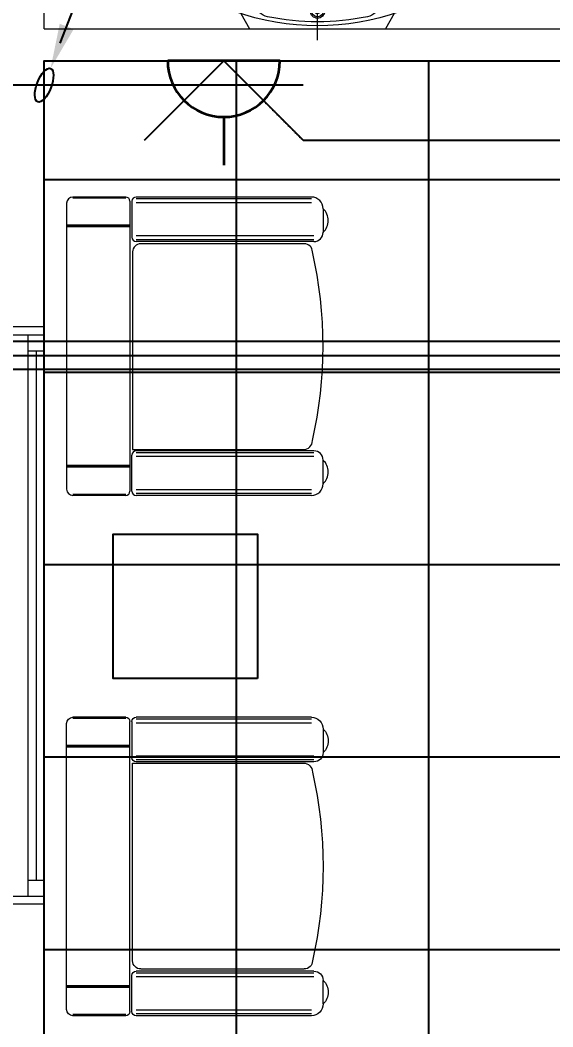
# Model space of a CAD drawing. Extents: x -12260 to 57327, y -29287 to 19916.
# Drawn here: x 8321 to 9983, y 749 to 3887 of the extents above; entities that cross this region are included whole.
import ezdxf
from ezdxf import colors
from ezdxf.entities.mleader import LeaderData, LeaderLine
from ezdxf.enums import TextEntityAlignment as Align
from ezdxf.math import Vec2, Vec3

# ---------------------------------------------------------------- set-up
doc = ezdxf.new("R2010")
doc.units = 0
doc.header["$LTSCALE"] = 0.25
doc.linetypes.add('DASHDOT', pattern=[25.4, 12.7, -6.35, 0, -6.35])
doc.linetypes.add('HIDDEN', pattern=[9.525, 6.35, -3.175])
for name, color, linetype, lineweight in [('01-First Floor-FUR$0$Aluminum', 251, 'Continuous', 5), ('01-First Floor-FUR$0$LOADING', 253, 'Continuous', 5), ('01-First Floor-FUR$0$SANIT', 250, 'Continuous', 5), ('01-First Floor-FUR$0$Walls', 251, 'Continuous', 5), ('E-LITE-CIRC', 6, 'Continuous', 25), ('E-LITE-CLNG-CNDT', 6, 'DASHDOT', 35), ('E-LITE-EXIT-NUMB', 6, 'Continuous', 25), ('E-POWR-FLOR-CNDT', 6, 'HIDDEN', 25), ('E-POWR-WALL @ 100', 4, 'Continuous', 35)]:
    doc.layers.add(name, color=color, linetype=linetype, lineweight=lineweight)
doc.layers.add('01-First Floor-FUR$0$FALSE CEILING', color=251, linetype='Continuous')
doc.styles.add('DC_SIMPLEX', font='SIMPLEX.shx', dxfattribs={"width": 0.7})

# ---------------------------------------------------------------- blocks, each defined once
blk = doc.blocks.new('01-First Floor-FUR$0$lav-manta 60')
at = {"layer": '01-First Floor-FUR$0$SANIT'}
for p, q in [((0, 0.04), (0, -0.56)), ((-0.2658, -0.0529), (-0.2358, 0)), ((-0.2358, 0), (0.2358, 0)), ((0.2658, -0.0529), (0.2358, 0)), ((-0.015, -0.1473), (-0.0199, -0.064)), ((0.0274, -0.121), (-0.0078, -0.0673)), ((0.0389, -0.1142), (0.0087, -0.0575)), ((0.0191, -0.077), (0.0199, -0.064)), ((-0.3, -0.0789), (-0.3, -0.18)), ((-0.2185, -0.0841), (-0.2383, -0.1537)), ((0.2185, -0.0841), (0.2383, -0.1537)), ((0.3, -0.0789), (0.3, -0.18)), ((0.015, -0.1473), (0.0174, -0.1057))]:
    blk.add_line(p, q, dxfattribs=at)
for centre, radius, start, end in [((0, -0.8557), 0.8457, 70.1771, 109.8229), ((0, -0.8696), 0.8457, 78.1914, 101.8086), ((-0.28, -0.0789), 0.02, 109.8229, 180), ((-0.1608, -0.1006), 0.06, 101.8086, 164.0794), ((0, -0.0617), 0.025, 320.7474, 220.368), ((0, -0.0617), 0.02, 353.2671, 186.682), ((0, -0.0617), 0.00966, 25.4127, 215.9577), ((0.1608, -0.1006), 0.06, 15.9206, 78.1914), ((0.28, -0.0789), 0.02, 0, 70.1771), ((-0.1645, -0.189), 0.06, 102.0883, 174.8142), ((0, -0.9572), 0.8457, 91.1572, 102.0883), ((0, -0.9572), 0.8457, 88.5486, 88.844), ((0.0332, -0.1176), 0.00666, 210.6852, 30.6852), ((0, -0.9572), 0.8457, 77.9117, 87.4274), ((0.1645, -0.189), 0.06, 5.1858, 77.9117), ((0, -0.1282), 0.2252, 190.6097, 349.3903), ((0, -0.18), 0.035, 115.3106, 64.6894), ((0, -0.18), 0.0275, 117.1496, 62.8504), ((0, -0.1473), 0.015, 180, 0), ((0, -0.18), 0.3, 180, 0), ((0, -0.2039), 0.2252, 174.8142, 5.1858)]:
    blk.add_arc(centre, radius, start, end, dxfattribs=at)
blk = doc.blocks.new('01-First Floor-FUR$0$single seat')
at = {"layer": '01-First Floor-FUR$0$LOADING'}
for p, q in [((-972742.2, -381703.1), (-972742.2, -382595.5)), ((-972558.1, -381684), (-972723.2, -381684)), ((-972558.1, -381687.4), (-972723.2, -381687.4)), ((-972544.8, -381697.3), (-972544.8, -382601.1)), ((-972538.5, -381697.3), (-972538.5, -381809.5)), ((-971978.9, -381684), (-972525.2, -381684)), ((-971978.9, -381689.9), (-972525.2, -381689.9)), ((-971978.9, -381701.7), (-972525.2, -381701.7)), ((-971942.2, -381720.6), (-971942.2, -381794)), ((-972544.8, -381772.1), (-972742.2, -381772.1)), ((-972544.8, -381774.6), (-972742.2, -381774.6)), ((-972544.8, -381777.1), (-972742.2, -381777.1)), ((-971971, -381805.1), (-972525.2, -381805.1)), ((-971971, -381816.9), (-972525.2, -381816.9)), ((-971971, -381822.8), (-972525.2, -381822.8)), ((-972001, -381829.5), (-972511, -381829.5)), ((-972536.4, -381854.9), (-972536.4, -382471.4)), ((-972538.5, -382600.9), (-972538.5, -382488.7)), ((-972536.4, -382471.4), (-972003.7, -382471.4)), ((-971971, -382475.4), (-972525.2, -382475.4)), ((-971971, -382481.3), (-972525.2, -382481.3)), ((-971971, -382493.1), (-972525.2, -382493.1)), ((-972544.8, -382521), (-972742.2, -382521)), ((-972544.8, -382523.6), (-972742.2, -382523.6)), ((-971942.2, -382577.6), (-971942.2, -382504.2)), ((-972544.8, -382526.1), (-972742.2, -382526.1)), ((-972558.1, -382610.8), (-972723.2, -382610.8)), ((-972558.1, -382614.2), (-972723.2, -382614.2)), ((-971978.9, -382596.4), (-972525.2, -382596.4)), ((-971978.9, -382608.3), (-972525.2, -382608.3)), ((-971978.9, -382614.2), (-972525.2, -382614.2))]:
    blk.add_line(p, q, dxfattribs=at)
for centre, radius, start, end in [((-972723.2, -381703.1), 19.1, 90, 180), ((-972558.1, -381697.3), 13.3, 0, 90), ((-972525.2, -381697.3), 13.3, 90, 180), ((-971978.9, -381720.6), 36.6, 0, 90), ((-971976, -381757.3), 49.9, 312.6462, 47.3538), ((-971971, -381794), 28.8, 270, 0), ((-972525.2, -381809.5), 13.3, 180, 270), ((-972511, -381854.9), 25.3, 90, 180), ((-972001, -381854.9), 25.3, 0, 90), ((-973252.2, -382149.1), 1310, 347.0217, 12.9783), ((-972003.7, -382443.3), 28.1, 270, 0), ((-972525.2, -382488.7), 13.3, 90, 180), ((-971971, -382504.2), 28.8, 0, 90), ((-971976, -382540.9), 49.9, 312.6462, 47.3538), ((-971978.9, -382577.6), 36.6, 270, 0), ((-972723.2, -382595.1), 19.1, 180, 270), ((-972558.1, -382600.9), 13.3, 270, 0), ((-972525.2, -382600.9), 13.3, 180, 270)]:
    blk.add_arc(centre, radius, start, end, dxfattribs=at)
blk = doc.blocks.new('01-First Floor-FUR')
at = {"layer": '01-First Floor-FUR$0$Aluminum'}
for p, q in [((8396.4, 1130.7), (8396.4, 2930.7)), ((8296.4, 2905.7), (8396.4, 2905.7)), ((8346.4, 1155.7), (8346.4, 2905.7)), ((8346.4, 2855.7), (8396.4, 2855.7)), ((8371.4, 2855.7), (8371.4, 1205.7)), ((8346.4, 1205.7), (8396.4, 1205.7)), ((8296.4, 1155.7), (8396.4, 1155.7))]:
    blk.add_line(p, q, dxfattribs=at)
at = {"layer": '01-First Floor-FUR$0$FALSE CEILING', "linetype": 'Continuous'}
for p, q in [((8996.4, -298.6), (8996.4, 3760)), ((9596.4, -810), (9596.4, 3760)), ((8396.4, 3390), (13106, 3390)), ((8396.4, 2790), (13106, 2790)), ((8396.4, 2190), (13106, 2190)), ((8396.4, 1590), (13106, 1590)), ((8396.4, 990), (13106, 990))]:
    blk.add_line(p, q, dxfattribs=at)
at = {"layer": '01-First Floor-FUR$0$FALSE CEILING'}
blk.add_lwpolyline([(9507.9, -810), (8396.4, 301.4), (8396.4, 3760), (13106, 3760), (13106, -810), (9507.9, -810)], dxfattribs=at)
at = {"layer": '01-First Floor-FUR$0$FALSE CEILING', "elevation": -0.1}
blk.add_lwpolyline([(9061.6, 1834.4), (8611.6, 1834.4), (8611.6, 2284.4), (9061.6, 2284.4)], close=True, dxfattribs=at)
at = {"layer": '01-First Floor-FUR$0$LOADING', "elevation": -0.1}
blk.add_lwpolyline([(9061.6, 1834.4), (8611.6, 1834.4), (8611.6, 2284.4), (9061.6, 2284.4)], close=True, dxfattribs=at)
at = {"layer": '01-First Floor-FUR$0$Walls'}
for p, q in [((8396.4, 3860), (8396.4, 5010)), ((8396.4, 3860), (10701.2, 3860)), ((8396.4, 2930.7), (8396.4, 3760)), ((8396.4, 3760), (12026, 3760)), ((8396.4, 2930.7), (8296.4, 2930.7)), ((8396.4, 1130.7), (8296.4, 1130.7)), ((8396.4, 301.4), (8396.4, 1130.7))]:
    blk.add_line(p, q, dxfattribs=at)
at = {"layer": '01-First Floor-FUR$0$LOADING'}
blk.add_blockref('01-First Floor-FUR$0$single seat', (981208.7, 385019.4, -0.1), dxfattribs=at)
at = {"layer": '01-First Floor-FUR$0$LOADING', "xscale": -1, "rotation": 180}
blk.add_blockref('01-First Floor-FUR$0$single seat', (981208.7, -380900.6, -0.1), dxfattribs=at)
at = {"layer": '01-First Floor-FUR$0$SANIT', "xscale": -900.000000000201, "yscale": 900.000000000201, "zscale": 900.000000000201, "rotation": 180}
blk.add_blockref('01-First Floor-FUR$0$lav-manta 60', (9248.8, 3860), dxfattribs=at)
blk = doc.blocks.new('*U17')
blk.add_line((-1.75, 0), (-3.25, 0))
blk.add_lwpolyline([(0, 1.75, 1), (0, -1.75)], format="xyb", close=True)
at = {"layer": 'Defpoints'}
for p, q in [((-2.475, 2.475), (0, 0)), ((-0.758, -2.475), (-0.758, 2.475)), ((-2.475, -2.475), (0, 0))]:
    blk.add_line(p, q, dxfattribs=at)
at = {"layer": 'E-LITE-EXIT-NUMB', "style": 'DC_SIMPLEX', "width": 0.7, "flags": 8}
blk.add_attdef('TYPE', text='', height=2, rotation=360, dxfattribs=at).set_placement((-2.682, 5.238), align=Align.RIGHT)
blk.add_attdef('CIRCUIT', (2.682, 5.238), '', height=2, rotation=360, dxfattribs=at)
blk = doc.blocks.new('ARR0W')
at = {"color": 45}
blk.add_ellipse((0, 0), major_axis=(0.4, 0), ratio=0.4, dxfattribs=at)
at = {"color": 45, "ltscale": 0.5}
blk.add_solid([(-1.4, 0.167), (-0.4, 0), (-1.4, -0.167)], dxfattribs=at)

msp = doc.modelspace()

# ---------------------------------------------------------------- linework, layer by layer
at = {"layer": 'E-POWR-FLOR-CNDT'}
for points in [[(25215.6, 7052.6), (24924.3, 6739.9), (24924.3, 2960.6, -0.414214), (24849.3, 2885.6), (6785.8, 2885.6, -0.357236), (6712.3, 2945.9), (6553.3, 3736.9)], [(25215.6, 25.9), (24999.3, 25.9, -0.414214), (24924.3, 100.9), (24924.3, 2722.7, 0.414214), (24849.3, 2797.7), (6693.2, 2797.7, -0.392468), (6618.4, 2867.1), (6553.3, 3736.9)], [(6553.3, 3736.9), (6683.6, 2905.1, 0.369387), (6757.7, 2841.7), (24947.5, 2841.7, 0.191985), (24999.1, 2862.2), (25215.6, 3067.4)], [(9080.4, 3636.3), (9204.1, 3512.5), (12758.5, 3512.5, -0.414214), (12858.5, 3412.5), (12858.5, 2436.5), (12982.3, 2312.7)]]:
    msp.add_lwpolyline(points, format="xyb", dxfattribs=at)
msp.add_lwpolyline([(8880.8, 3684.2), (7090.4, 3684.2), (6831.8, 3811.9)], dxfattribs=at)

# ---------------------------------------------------------------- block references
at = {"layer": 'E-LITE-CLNG-CNDT'}
msp.add_blockref('01-First Floor-FUR', (0, 0), dxfattribs=at)
at = {"layer": 'E-POWR-WALL @ 100', "xscale": 100, "yscale": 100, "zscale": 100, "rotation": 90.00000000000001}
msp.add_blockref('*U17', (8956.6, 3760), dxfattribs=at)

# ---------------------------------------------------------------- leaders
at = {"layer": 'E-LITE-CIRC'}
ml = msp.add_multileader_mtext('Standard', dxfattribs=at)
ml.set_content('{\\Fdc_el_romans|c0;\\W0.8;TO\\Fromans|c0; \\Fsimplex|c0;LP-F1/S7}', color=256, style='DC_SIMPLEX')
ml.set_leader_properties()
ml.set_arrow_properties(name='ARR0W')
ml.build(insert=Vec2(0, 0))
ml.multileader.update_dxf_attribs({"dogleg_length": 200, "arrow_head_size": 140, "scale": 100})
ctx = ml.context
ctx.base_point, ctx.scale, ctx.char_height, ctx.arrow_head_size, ctx.landing_gap_size, ctx.plane_origin, ctx.plane_x_axis, ctx.plane_y_axis = Vec3(8880.5, 4660.5, -0.1), 100, 200, 140, 140, Vec3(29409.8, -256.2, -0.1), Vec3(1, 0.000001, 0), Vec3(-0.000001, 1, 0)
notes = []
notes.append((ctx, [(0, (1, 1, 0), (8771.7, 4660.5, -0.1), (1, 0.000001, 0), 108.8, [(0, [(8396.4, 3684.2, -0.1)], 0, [])])]))
ctx.mtext.insert, ctx.mtext.text_direction, ctx.mtext.rotation, ctx.mtext.flow_direction = Vec3(9020.5, 4793.8, -0.1), Vec3(1, 0.000001, 0), 0.000001, 5
for ctx, leaders in notes:
    for number, flags, end, landing, length, lines in leaders:
        leader = LeaderData()
        leader.index, (leader.has_last_leader_line, leader.has_dogleg_vector, leader.attachment_direction) = number, flags
        leader.last_leader_point, leader.dogleg_vector, leader.dogleg_length = Vec3(end), Vec3(landing), length
        for number, points, colour, breaks in lines:
            line = LeaderLine()
            line.index, line.vertices, line.color, line.breaks = number, Vec3.list(points), colors.encode_raw_color(colour), breaks
            leader.lines.append(line)
        ctx.leaders.append(leader)

doc.saveas('drawing.dxf')
